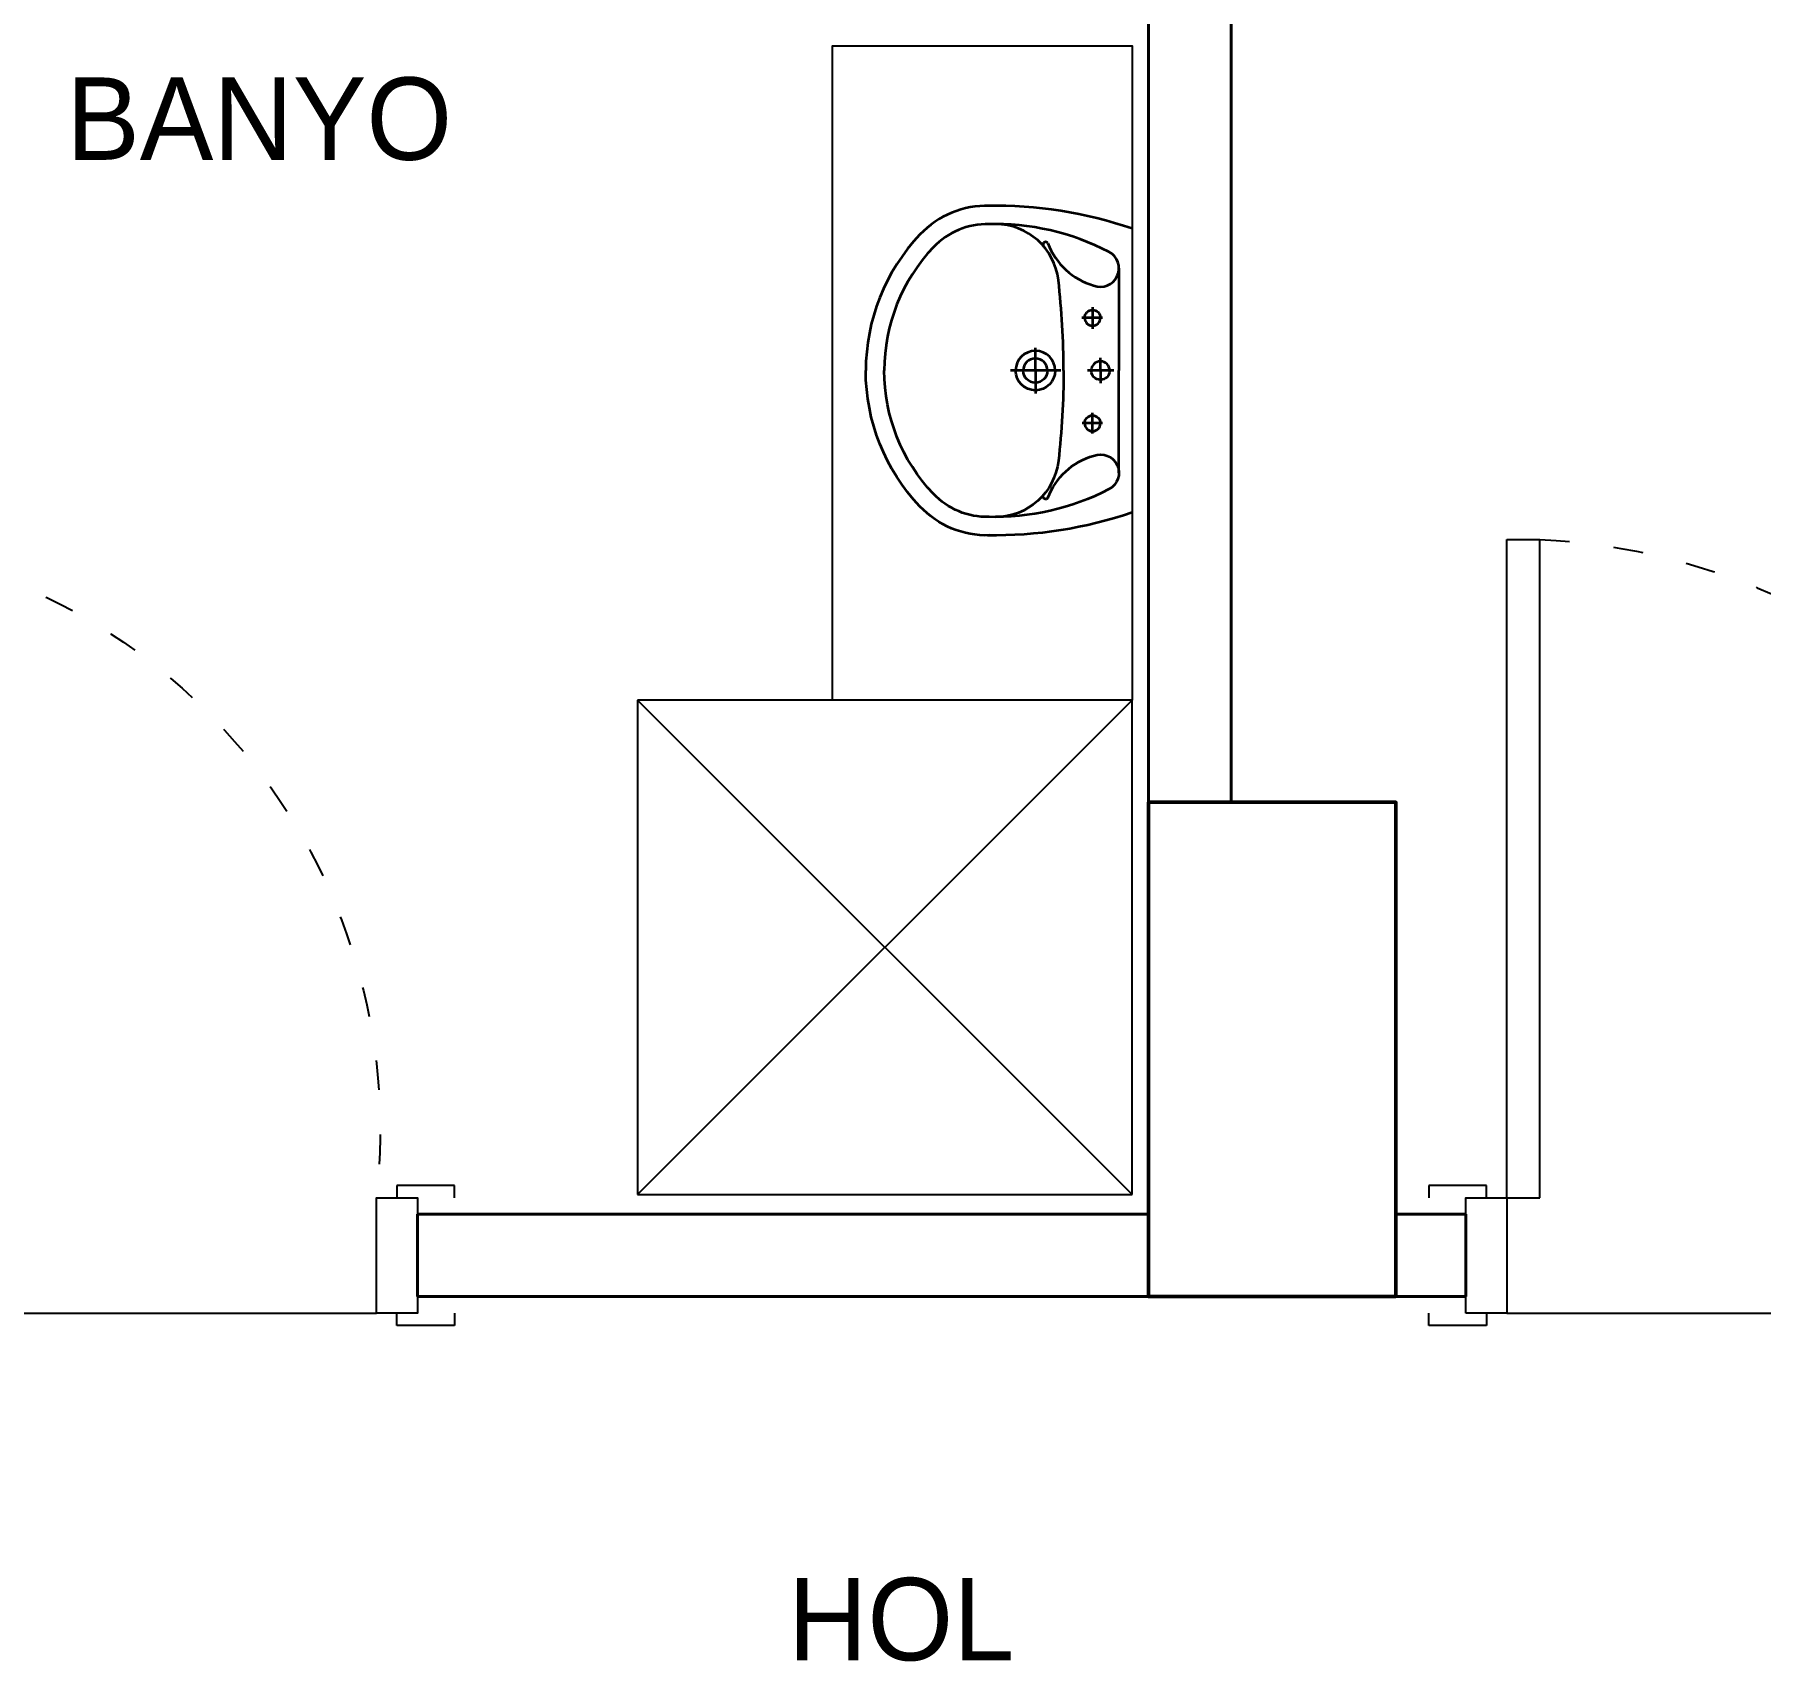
# Model space of a CAD drawing. Header units: millimetres. Extents: x 48 to 2669, y 23 to 1916.
# Drawn here: x 1783.1 to 1992.5, y 626.8 to 824.2 of the extents above; entities that cross this region are included whole.
import ezdxf

# ---------------------------------------------------------------- set-up
doc = ezdxf.new("R2010")
doc.units = ezdxf.units.MM
doc.linetypes.add('ACAD_ISO03W100', pattern=[30, 12, -18])
doc.layers.add('14_ISLAK_MEKAN_TEFRİŞ', color=134, linetype='Continuous')
for name, color, linetype, lineweight in [('6_YAZI', 7, 'Continuous', 35), ('a_duvar', 7, 'Continuous', 40), ('DUVAR40', 7, 'Continuous', 40), ('KOLON', 40, 'Continuous', 50), ('Pencere', 150, 'Continuous', 25)]:
    doc.layers.add(name, color=color, linetype=linetype, lineweight=lineweight)
doc.styles.add('Annotative', font='Txt')

# ---------------------------------------------------------------- blocks, each defined once
blk = doc.blocks.new('*U20')
at = {"layer": 'Pencere', "lineweight": 25, "ltscale": 5}
for p, q in [((-9, 7), (-9, 86.899937)), ((-5, 86.899937), (-9, 86.899937)), ((-5, 7), (-5, 86.899937)), ((-94.5, 7), (-94.5, 8.5)), ((-94.5, 8.5), (-87.5, 8.5)), ((-87.5, 8.5), (-87.5, 7)), ((-2.5, 7), (-2.5, 8.5)), ((-2.5, 8.5), (4.5, 8.5)), ((4.5, 8.5), (4.5, 7)), ((-5, 7), (-9, 7)), ((-94.5, -7), (-94.5, -8.5)), ((-87.5, -8.5), (-87.5, -7)), ((-5, -7), (-85, -7)), ((-2.5, -7), (-2.5, -8.5)), ((4.5, -8.5), (4.5, -7)), ((-94.5, -8.5), (-87.5, -8.5)), ((-2.5, -8.5), (4.5, -8.5))]:
    blk.add_line(p, q, dxfattribs=at)
at = {"layer": 'Pencere', "lineweight": 25, "ltscale": 5, "flags": 128}
for points in [[(-85, -7), (-85, 7), (-90, 7), (-90, -7), (-85, -7)], [(0, -7), (0, 7), (-5, 7), (-5, -7), (0, -7)]]:
    blk.add_lwpolyline(points, dxfattribs=at)
at = {"layer": 'Pencere', "linetype": 'ACAD_ISO03W100', "lineweight": 25, "ltscale": 0.3}
blk.add_arc((-5, 7), 80, 92.865984, 180, dxfattribs=at)
blk = doc.blocks.new('*U21')
at = {"layer": 'Pencere', "lineweight": 25, "ltscale": 5}
for p, q in [((-9, 7), (-9, 86.899937)), ((-5, 86.899937), (-9, 86.899937)), ((-5, 7), (-5, 86.899937)), ((-84.5, 7), (-84.5, 8.5)), ((-84.5, 8.5), (-77.5, 8.5)), ((-77.5, 8.5), (-77.5, 7)), ((-2.5, 7), (-2.5, 8.5)), ((-2.5, 8.5), (4.5, 8.5)), ((4.5, 8.5), (4.5, 7)), ((-5, 7), (-9, 7)), ((-84.5, -7), (-84.5, -8.5)), ((-77.5, -8.5), (-77.5, -7)), ((-5, -7), (-75, -7)), ((-2.5, -7), (-2.5, -8.5)), ((4.5, -8.5), (4.5, -7)), ((-84.5, -8.5), (-77.5, -8.5)), ((-2.5, -8.5), (4.5, -8.5))]:
    blk.add_line(p, q, dxfattribs=at)
at = {"layer": 'Pencere', "lineweight": 25, "ltscale": 5, "flags": 128}
for points in [[(-75, -7), (-75, 7), (-80, 7), (-80, -7), (-75, -7)], [(0, -7), (0, 7), (-5, 7), (-5, -7), (0, -7)]]:
    blk.add_lwpolyline(points, dxfattribs=at)
at = {"layer": 'Pencere', "linetype": 'ACAD_ISO03W100', "lineweight": 25, "ltscale": 0.3}
blk.add_arc((-3.520318, 15.164474), 71.944448, 94.36819, 186.516136, dxfattribs=at)
blk = doc.blocks.new('dsfghj')
at = {"color": 0, "lineweight": 35}
for p, q in [((474613.25977, 4590005.703596), (474616.333377, 4590005.703596)), ((474614.765142, 4590007.27244), (474614.765142, 4590004.11184)), ((474613.565142, 4589997.703596), (474613.565142, 4589999.627204)), ((474623.438087, 4589997.703596), (474623.438087, 4590001.164793)), ((474611.521527, 4589997.703596), (474615.551322, 4589997.703596)), ((474613.565142, 4589997.703596), (474613.565142, 4589995.78323)), ((474619.581116, 4589997.703596), (474627.216515, 4589997.703596)), ((474623.438087, 4589997.703596), (474623.438087, 4589994.24564)), ((474613.25977, 4589989.703596), (474616.376066, 4589989.703596)), ((474614.765142, 4589988.095282), (474614.765142, 4589991.384015))]:
    blk.add_line(p, q, dxfattribs=at)
at = {"color": 0, "lineweight": 35, "flags": 128}
for points in [[(474608.765142, 4590019.228803, -0.087514), (474630.725373, 4590022.703472, -0.087514)], [(474630.39066, 4590022.698066, -0.213368), (474640.950673, 4590018.328596, -0.213368)], [(474621.539049, 4590017.011218, -0.237713), (474614.607578, 4590010.619973, -0.952509), (474612.275247, 4590015.70388, -0.127864), (474630.675929, 4590019.903909)], [(474619.165142, 4589997.703596, -0.028625), (474619.950466, 4590011.409839, -0.380474), (474629.467625, 4590019.913319, -0.380474)], [(474630.469346, 4590019.899172, -0.213368), (474638.917357, 4590016.403596, -0.191812), (474646.365142, 4589997.703596)], [(474640.950673, 4590018.328596, -0.191812), (474649.165142, 4589997.703596, -0.191812)], [(474621.539049, 4590017.011218, -1.090035), (474622.187414, 4590016.547656, -1.090035)], [(474615.965142, 4590005.703596, 1), (474613.565142, 4590005.703596, 1)], [(474615.965142, 4590005.703596, -1), (474613.565142, 4590005.703596, -1)], [(474620.438087, 4589997.703596, -1), (474626.438087, 4589997.703596, -1)], [(474621.598087, 4589997.703596, -1), (474625.278087, 4589997.703596, -1)], [(474612.165142, 4589997.703596, -1), (474614.965142, 4589997.703596, -1)], [(474612.165142, 4589997.703596, 1), (474614.965142, 4589997.703596, 1)], [(474619.165142, 4589997.703596, 0.028625), (474619.950466, 4589983.997352, 0.380474), (474629.467625, 4589975.493873, 0.380474)], [(474620.438087, 4589997.703596, 1), (474626.438087, 4589997.703596, 1)], [(474621.598087, 4589997.703596, 1), (474625.278087, 4589997.703596, 1)], [(474630.469346, 4589975.508019, 0.213368), (474638.917357, 4589979.003596, 0.191812), (474646.365142, 4589997.703596)], [(474640.950673, 4589977.078596, 0.191812), (474649.165142, 4589997.703596, 0.191812)], [(474615.965142, 4589989.703596, 1), (474613.565142, 4589989.703596, 1)], [(474615.965142, 4589989.703596, -1), (474613.565142, 4589989.703596, -1)], [(474621.539049, 4589978.395973, 0.237713), (474614.607578, 4589984.787218, 0.952509), (474612.275247, 4589979.703311, 0.127864), (474630.675929, 4589975.503282)], [(474621.539049, 4589978.395973, 1.090035), (474622.187414, 4589978.859535, 1.090035)], [(474608.765142, 4589976.178388, 0.087514), (474630.725373, 4589972.703719, 0.087514)], [(474630.39066, 4589972.709125, 0.213368), (474640.950673, 4589977.078596, 0.213368)]]:
    blk.add_lwpolyline(points, format="xyb", dxfattribs=at)
for points in [[(474610.765142, 4590013.218689), (474610.765142, 4589997.703596)], [(474610.765142, 4589982.188502), (474610.765142, 4589997.703596)], [(474611.722966, 4589997.703596), (474615.551322, 4589997.703596)], [(474620.04732, 4589997.703596), (474626.962938, 4589997.703596)]]:
    blk.add_lwpolyline(points, dxfattribs=at)
blk = doc.blocks.new('HJM')
at = {"layer": '14_ISLAK_MEKAN_TEFRİŞ'}
for p, q in [((21722.426807, 5869.618749), (21722.426807, 5929.618749)), ((21722.426807, 5929.618749), (21782.426807, 5929.618749)), ((21782.426807, 5929.618749), (21722.426807, 5869.618749)), ((21782.426807, 5869.618749), (21722.426807, 5929.618749)), ((21782.426807, 5929.618749), (21782.426807, 5869.618749)), ((21782.426807, 5869.618749), (21722.426807, 5869.618749))]:
    blk.add_line(p, q, dxfattribs=at)

msp = doc.modelspace()

# ---------------------------------------------------------------- linework, layer by layer
at = {"layer": '14_ISLAK_MEKAN_TEFRİŞ', "flags": 128}
msp.add_lwpolyline([(1916.273439, 743.431014), (1879.898391, 743.431014), (1879.898391, 822.835518), (1916.273439, 822.835518)], close=True, dxfattribs=at)
at = {"layer": 'DUVAR40'}
for p, q in [((1918.273439, 681.431014), (1918.273439, 921.051773)), ((1928.273439, 731.051659), (1928.273439, 921.051773)), ((1928.273439, 731.051659), (1928.273439, 921.051773)), ((1829.566812, 681.051659), (1916.756895, 681.051659)), ((1829.566812, 681.051659), (1916.756895, 681.051659)), ((1918.273439, 681.051659), (1829.566812, 681.051659)), ((1829.566812, 681.051659), (1829.566812, 671.051659)), ((1948.273439, 681.051659), (1956.756895, 681.051659)), ((1948.273439, 681.051659), (1956.756895, 681.051659)), ((1956.756895, 681.051659), (1956.756895, 671.051659)), ((1829.566812, 671.051659), (1936.756895, 671.051659)), ((1948.273439, 671.051659), (1956.756895, 671.051659))]:
    msp.add_line(p, q, dxfattribs=at)
at = {"layer": 'KOLON', "flags": 128}
msp.add_lwpolyline([(1948.273439, 671.051659), (1918.273439, 671.051659), (1918.273439, 731.051659), (1948.273439, 731.051659), (1948.273439, 671.051659)], dxfattribs=at)

# ---------------------------------------------------------------- block references
at = {"layer": '14_ISLAK_MEKAN_TEFRİŞ', "xscale": 0.8, "yscale": 0.8, "zscale": 0.8, "rotation": 180}
msp.add_blockref('dsfghj', (381603.285552, 3672781.598283), dxfattribs=at)
at = {"layer": 'a_duvar', "ltscale": 5, "xscale": -1, "rotation": 180}
msp.add_blockref('HJM', (-19866.153368, 6613.049763), dxfattribs=at)
at = {"layer": 'KOLON', "xscale": -1}
for name, p in [('*U21', (1749.566812, 676.051659)), ('*U20', (1956.756895, 676.051659))]:
    msp.add_blockref(name, p, dxfattribs=at)

# ---------------------------------------------------------------- texts
at = {"layer": '6_YAZI', "style": 'Annotative'}
for s, p in [('BANYO', (1786.946534, 809.008661)), ('HOL', (1874.499982, 626.915324))]:
    msp.add_text(s, height=10, dxfattribs=at).set_placement(p)

doc.saveas('drawing.dxf')
